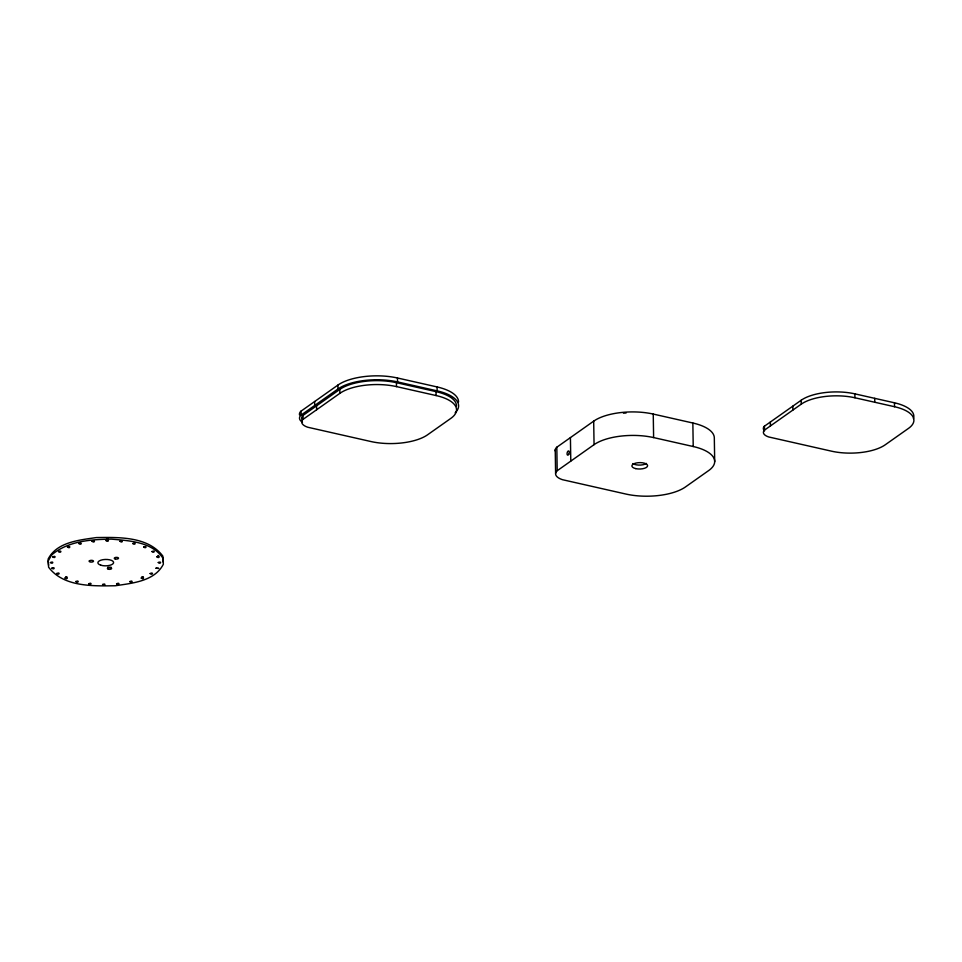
<?xml version="1.0" encoding="UTF-8"?>
<svg xmlns="http://www.w3.org/2000/svg" width="962" height="962" viewBox="0 0 962 962"><rect width="100%" height="100%" fill="white"/><g stroke="black" fill="none" stroke-linecap="round" stroke-linejoin="round"><path stroke-width="1.44" d="M458.549 402.056A43.518 17.701 -0.9 0 0 437.085 386.94L397.474 377.994A43.518 17.701 -0.9 0 0 337.915 385.077L300.697 411.399A19.228 7.828 -0.9 0 0 299.531 414.971M455.17 412.782A43.518 17.701 -0.9 0 0 437.145 390.861L397.534 381.914A43.518 17.701 -0.9 0 0 337.975 388.997L300.757 415.319A19.228 7.828 -0.9 0 0 302.465 422.258M456.469 406A41.378 16.823 -0.9 0 0 436.051 391.63L396.452 382.684A41.378 16.823 -0.9 0 0 339.827 389.406L302.765 415.596A17.075 6.95 -0.9 0 0 302.2 419.829M436.111 395.55L396.512 386.604A41.378 16.823 -0.9 0 0 339.887 393.326L302.826 419.516A17.075 6.95 -0.9 0 0 307.804 427.248L370.935 441.534A41.378 16.823 -0.9 0 0 427.561 434.8L450.829 418.386A41.378 16.823 -0.9 0 0 436.111 395.55L436.051 391.63M714.694 461.64L714.321 438.131A43.518 17.701 -0.9 0 0 692.856 423.015L653.246 414.069A43.518 17.701 -0.9 0 0 593.686 421.152L556.469 447.474A19.228 7.828 -0.9 0 0 555.302 451.046M693.217 446.524L653.619 437.578A43.518 17.701 -0.9 0 0 594.059 444.66L556.842 470.983A19.228 7.828 -0.9 0 0 562.445 479.689L625.877 494.047A43.518 17.701 -0.9 0 0 685.425 486.976L708.693 470.55A43.518 17.701 -0.9 0 0 693.217 446.524L692.856 423.015M913.467 418.518A39.226 15.957 -0.9 0 0 894.48 402.801L854.881 393.855A39.226 15.957 -0.9 0 0 801.19 400.24L764.297 426.298A14.935 6.073 -0.9 0 0 764.537 430.868M894.552 406.722L854.941 397.775A39.226 15.957 -0.9 0 0 801.25 404.16L764.357 430.218A14.935 6.073 -0.9 0 0 768.71 436.964L831.541 451.178A39.226 15.957 -0.9 0 0 885.232 444.793L908.501 428.379A39.226 15.957 -0.9 0 0 894.552 406.722L894.48 402.801M106.65 538.275L107.335 538.155M108.309 539.189L106.578 539.189M66.871 576.731L65.644 576.707M143.302 576.707L141.871 576.719M158.598 555.567L157.864 555.579M163.348 562.241L162.855 556.096C147.895 536.267 118.783 537.277 96.296 537.566C79.329 540.103 56.83 541.979 48.1 559.126L48.593 565.259M874.686 398.328L874.747 402.248M854.881 393.855L854.941 397.775M801.19 400.24L801.25 404.16M792.82 406.144L792.88 410.065M770.37 421.981L770.43 425.901M764.417 426.178L764.489 430.098M653.246 414.069L653.619 437.578M593.686 421.152L594.059 444.66M570.418 437.566L570.791 461.075M556.818 447.162L557.19 470.671M555.23 449.843L555.603 473.352M437.085 386.94L437.145 390.861M397.474 377.994L397.534 382.179M396.452 382.684L396.512 386.604M339.827 389.406L339.887 393.326M337.915 385.077L337.987 389.249M316.558 405.832L316.618 409.74M314.646 401.491L314.718 405.663M303.006 415.392L303.066 419.3M301.046 411.087L301.106 415.007M623.448 413.191A41.378 16.823 -0.9 0 1 626.118 412.987M646.464 463.431A7.864 3.199 -0.9 0 1 632.84 463.564M110.991 567.123A2.14 0.878 -0.9 0 1 107.948 567.147M50.445 562.554C53.114 564.862 54.004 560.545 50.445 562.554M52.73 556.878C55.411 559.175 56.301 554.87 52.73 556.878M58.538 551.587C61.219 553.884 62.109 549.579 58.538 551.587M67.472 547.041C70.142 549.338 71.044 545.033 67.472 547.041M78.92 543.554C81.59 545.851 82.479 541.546 78.92 543.554M92.087 541.365C94.769 543.662 95.659 539.357 92.087 541.365M102.585 584.511C105.255 586.82 106.145 582.503 102.585 584.511M106.097 540.62C108.778 542.917 109.668 538.612 106.097 540.62M116.594 583.766C119.264 586.074 120.166 581.757 116.594 583.766M129.774 581.577C132.443 583.886 133.333 579.569 129.774 581.577M150.144 573.544C152.814 575.853 153.704 571.536 150.144 573.544M155.952 568.253L158.766 568.41L156.06 568.109M132.816 543.566C135.438 545.851 136.436 541.582 132.828 543.542M51.852 568.181C54.137 570.586 55.688 566.305 51.852 568.181M56.818 573.472C59.103 575.877 60.654 571.608 56.818 573.472M65.019 578.018C67.304 580.423 68.855 576.154 65.019 578.018M75.902 581.505C78.187 583.922 79.738 579.641 75.902 581.505M88.72 583.706C91.005 586.111 92.556 581.842 88.72 583.706M143.735 546.993C146.008 549.398 147.559 545.117 143.735 546.993M141.246 578.03C143.53 580.435 145.082 576.166 141.246 578.03M156.89 556.83C159.175 559.235 160.726 554.966 156.89 556.83M158.273 562.505C160.534 564.922 162.121 560.654 158.273 562.505M151.948 551.527C154.124 553.956 155.832 549.687 151.948 551.527M120.046 541.281C122.138 543.722 123.99 539.478 120.046 541.281M51.563 555.05L48.136 561.087L48.617 567.219C63.576 587.06 92.689 586.05 115.175 585.762C132.155 583.225 154.641 581.337 163.372 564.201L162.879 558.056C151.816 541.762 129.293 540.728 111.436 539.129C90.849 539.417 67.845 540.981 51.563 555.05M89.394 560.882L89.225 561.099A2.14 0.878 -0.9 0 0 90.464 562.024L90.993 562.073A2.14 0.878 -0.9 0 0 93.302 561.543L93.458 561.327A2.14 0.878 -0.9 0 0 91.967 560.365A2.14 0.878 -0.9 0 0 89.394 560.882M115.32 559.006A2.14 0.878 -0.9 0 0 118.542 558.213A2.14 0.878 -0.9 0 0 115.344 557.491A2.14 0.878 -0.9 0 0 115.32 559.006M108.429 569.239A2.14 0.878 -0.9 0 0 111.652 568.458A2.14 0.878 -0.9 0 0 108.453 567.736A2.14 0.878 -0.9 0 0 108.429 569.239M100.818 565.199A7.864 3.199 -0.9 0 0 113.516 563.035A7.864 3.199 -0.9 0 0 102.922 559.692A7.864 3.199 -0.9 0 0 100.818 565.199M635.762 468.626A7.864 3.199 -0.9 0 0 647.606 465.74A7.864 3.199 -0.9 0 0 635.87 463.083A7.864 3.199 -0.9 0 0 635.762 468.626M568.722 454.353A2.14 0.998 -77.3 0 0 568.662 450.95A2.14 0.998 -77.3 0 0 567.063 453.799A2.14 0.998 -77.3 0 0 568.722 454.353"/></g></svg>
